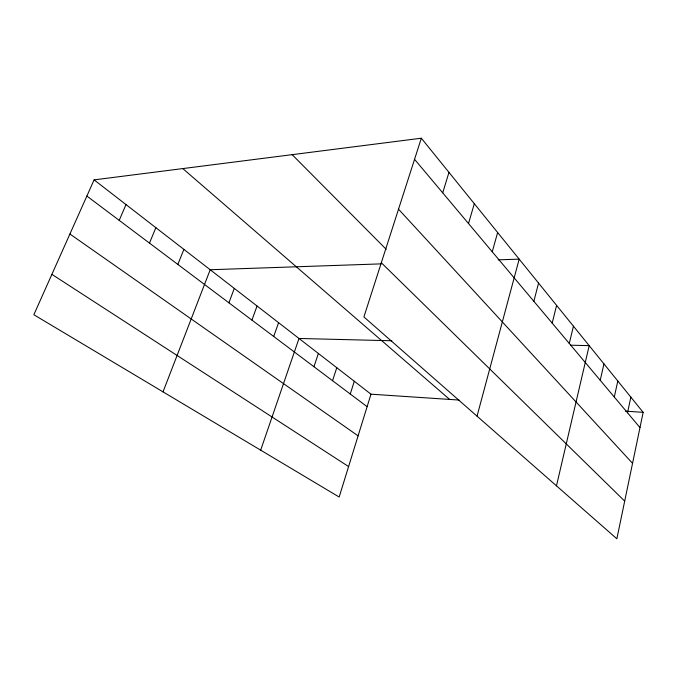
<?xml version="1.0" encoding="UTF-8"?>
<svg xmlns="http://www.w3.org/2000/svg" width="677" height="677" viewBox="0 0 677 677"><rect width="100%" height="100%" fill="white"/><g stroke="black" fill="none" stroke-linecap="round" stroke-linejoin="round"><path stroke-width="1.02" d="M421.331 138.21L643.15 412.335L616.857 538.79L363.904 316.938L421.331 138.21L94.095 179.879L33.85 314.737L339.16 497.028L370.988 394.183L94.095 179.879M627.52 412.758L630.854 397.137M614.293 397.027L617.813 381.016M600.237 380.296L603.952 363.887M556.477 485.832L589.193 345.651L570.44 345.185M569.281 343.459L573.444 326.196M552.187 323.115L556.604 305.386M533.857 301.299L538.562 283.088M477.048 416.169L519.183 259.139L498.154 259.858M492.255 251.785L497.637 232.516M468.518 223.537L474.315 203.692M442.716 192.827L448.969 172.364M350.263 394.006L354.299 381.269M332.559 380.702L336.782 367.704M313.95 366.714L318.376 353.462M260.679 450.171L298.997 338.466L391.881 340.768M273.72 336.477L278.585 322.667M251.929 320.103L257.057 306.004M228.902 302.797L234.293 288.385M163.022 391.865L210.208 269.742L381.261 263.869M177.856 264.436L183.882 249.364M149.482 243.102L155.862 227.684M119.22 220.355L125.998 204.572M370.988 394.183L459.065 400.056M625.43 411.151L643.15 412.335M51.892 274.354L348.587 466.563M69.909 234.014L358.091 435.853M86.868 196.051L367.12 406.682M182.815 168.581L449.655 399.43M381.32 262.752L624.693 501.115M292.151 154.661L386.195 249.305M398.525 209.201L632.546 463.322M414.552 159.315L639.977 427.593"/></g></svg>
